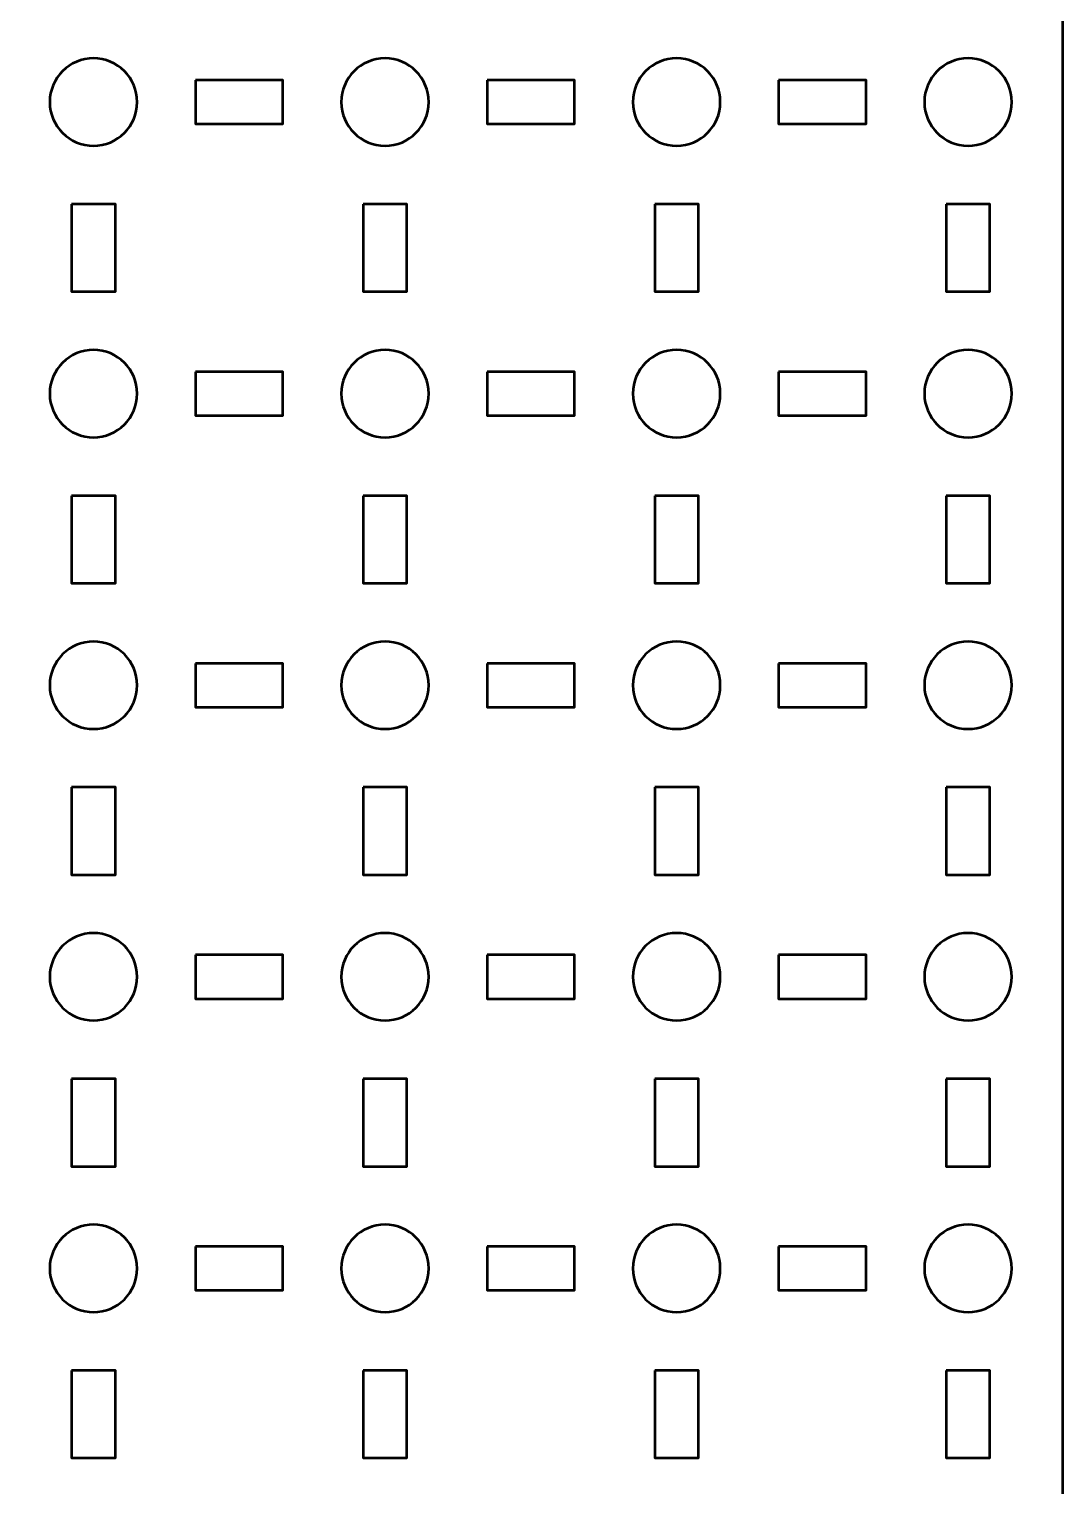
# Model space of a CAD drawing. Header units: centimetres. Extents: x -24.2 to 3.2, y -28.5 to 40.7.
# Drawn here: x -3.94 to 3.15, y -19.34 to -9.35 of the extents above; entities that cross this region are included whole.
import ezdxf

# ---------------------------------------------------------------- set-up
doc = ezdxf.new("R2010")
doc.units = ezdxf.units.CM
doc.header["$MEASUREMENT"] = 0
doc.layers.add('Layer 1', color=7, linetype='Continuous')

msp = doc.modelspace()

# ---------------------------------------------------------------- linework, layer by layer
at = {"layer": 'Layer 1', "lineweight": 53}
for points, knots in [([(-23.64992, -1.19999), (-23.64992, -1.19999), (2.65006, -1.19999), (2.65006, -1.19999), (2.65006, -1.19999), (2.92706, -1.19999), (3.15001, -1.42308), (3.15001, -1.70008), (3.15001, -1.70008), (3.15001, -1.70008), (3.15001, -28.00006), (3.15001, -28.00006), (3.15001, -28.00006), (3.15001, -28.27706), (2.92706, -28.50001), (2.65006, -28.50001), (2.65006, -28.50001), (2.65006, -28.50001), (-23.64992, -28.50001), (-23.64992, -28.50001), (-23.64992, -28.50001), (-23.92692, -28.50001), (-24.15001, -28.27706), (-24.15001, -28.00006), (-24.15001, -28.00006), (-24.15001, -28.00006), (-24.15001, -1.70008), (-24.15001, -1.70008), (-24.15001, -1.70008), (-24.15001, -1.42308), (-23.92692, -1.19999), (-23.64992, -1.19999)], [0, 0, 0, 0, 0.125, 0.125, 0.125, 0.125, 0.25, 0.25, 0.25, 0.25, 0.375, 0.375, 0.375, 0.375, 0.5, 0.5, 0.5, 0.5, 0.625, 0.625, 0.625, 0.625, 0.75, 0.75, 0.75, 0.75, 0.875, 0.875, 0.875, 0.875, 1, 1, 1, 1]), ([(-3.19999, -9.85006), (-3.19999, -10.01569), (-3.33433, -10.15007), (-3.49999, -10.15007), (-3.49999, -10.15007), (-3.66562, -10.15007), (-3.79999, -10.01569), (-3.79999, -9.85006), (-3.79999, -9.85006), (-3.79999, -9.68429), (-3.66562, -9.55006), (-3.49999, -9.55006), (-3.49999, -9.55006), (-3.33433, -9.55006), (-3.19999, -9.68429), (-3.19999, -9.85006)], [0, 0, 0, 0, 0.25, 0.25, 0.25, 0.25, 0.5, 0.5, 0.5, 0.5, 0.75, 0.75, 0.75, 0.75, 1, 1, 1, 1]), ([(-1.20002, -9.85006), (-1.20002, -10.01569), (-1.33425, -10.15007), (-1.50002, -10.15007), (-1.50002, -10.15007), (-1.66569, -10.15007), (-1.80002, -10.01569), (-1.80002, -9.85006), (-1.80002, -9.85006), (-1.80002, -9.68429), (-1.66569, -9.55006), (-1.50002, -9.55006), (-1.50002, -9.55006), (-1.33425, -9.55006), (-1.20002, -9.68429), (-1.20002, -9.85006)], [0, 0, 0, 0, 0.25, 0.25, 0.25, 0.25, 0.5, 0.5, 0.5, 0.5, 0.75, 0.75, 0.75, 0.75, 1, 1, 1, 1]), ([(0.80005, -9.85006), (0.80005, -10.01569), (0.66568, -10.15007), (0.50005, -10.15007), (0.50005, -10.15007), (0.33428, -10.15007), (0.20005, -10.01569), (0.20005, -9.85006), (0.20005, -9.85006), (0.20005, -9.68429), (0.33428, -9.55006), (0.50005, -9.55006), (0.50005, -9.55006), (0.66568, -9.55006), (0.80005, -9.68429), (0.80005, -9.85006)], [0, 0, 0, 0, 0.25, 0.25, 0.25, 0.25, 0.5, 0.5, 0.5, 0.5, 0.75, 0.75, 0.75, 0.75, 1, 1, 1, 1]), ([(2.79999, -9.85006), (2.79999, -10.01569), (2.66579, -10.15007), (2.49998, -10.15007), (2.49998, -10.15007), (2.33436, -10.15007), (2.20002, -10.01569), (2.20002, -9.85006), (2.20002, -9.85006), (2.20002, -9.68429), (2.33436, -9.55006), (2.49998, -9.55006), (2.49998, -9.55006), (2.66579, -9.55006), (2.79999, -9.68429), (2.79999, -9.85006)], [0, 0, 0, 0, 0.25, 0.25, 0.25, 0.25, 0.5, 0.5, 0.5, 0.5, 0.75, 0.75, 0.75, 0.75, 1, 1, 1, 1]), ([(-2.79994, -9.69999), (-2.79994, -9.69999), (-2.19993, -9.69999), (-2.19993, -9.69999), (-2.19993, -9.69999), (-2.19993, -9.69999), (-2.19993, -9.99999), (-2.19993, -9.99999), (-2.19993, -9.99999), (-2.19993, -9.99999), (-2.79994, -9.99999), (-2.79994, -9.99999), (-2.79994, -9.99999), (-2.79994, -9.99999), (-2.79994, -9.69999), (-2.79994, -9.69999)], [0, 0, 0, 0, 0.25, 0.25, 0.25, 0.25, 0.5, 0.5, 0.5, 0.5, 0.75, 0.75, 0.75, 0.75, 1, 1, 1, 1]), ([(-0.79997, -9.69999), (-0.79997, -9.69999), (-0.19997, -9.69999), (-0.19997, -9.69999), (-0.19997, -9.69999), (-0.19997, -9.69999), (-0.19997, -9.99999), (-0.19997, -9.99999), (-0.19997, -9.99999), (-0.19997, -9.99999), (-0.79997, -9.99999), (-0.79997, -9.99999), (-0.79997, -9.99999), (-0.79997, -9.99999), (-0.79997, -9.69999), (-0.79997, -9.69999)], [0, 0, 0, 0, 0.25, 0.25, 0.25, 0.25, 0.5, 0.5, 0.5, 0.5, 0.75, 0.75, 0.75, 0.75, 1, 1, 1, 1]), ([(1.2001, -9.69999), (1.2001, -9.69999), (1.80011, -9.69999), (1.80011, -9.69999), (1.80011, -9.69999), (1.80011, -9.69999), (1.80011, -9.99999), (1.80011, -9.99999), (1.80011, -9.99999), (1.80011, -9.99999), (1.2001, -9.99999), (1.2001, -9.99999), (1.2001, -9.99999), (1.2001, -9.99999), (1.2001, -9.69999), (1.2001, -9.69999)], [0, 0, 0, 0, 0.25, 0.25, 0.25, 0.25, 0.5, 0.5, 0.5, 0.5, 0.75, 0.75, 0.75, 0.75, 1, 1, 1, 1]), ([(-3.64992, -10.54997), (-3.64992, -10.54997), (-3.34992, -10.54997), (-3.34992, -10.54997), (-3.34992, -10.54997), (-3.34992, -10.54997), (-3.34992, -11.14998), (-3.34992, -11.14998), (-3.34992, -11.14998), (-3.34992, -11.14998), (-3.64992, -11.14998), (-3.64992, -11.14998), (-3.64992, -11.14998), (-3.64992, -11.14998), (-3.64992, -10.54997), (-3.64992, -10.54997)], [0, 0, 0, 0, 0.25, 0.25, 0.25, 0.25, 0.5, 0.5, 0.5, 0.5, 0.75, 0.75, 0.75, 0.75, 1, 1, 1, 1]), ([(-1.64995, -10.54997), (-1.64995, -10.54997), (-1.34995, -10.54997), (-1.34995, -10.54997), (-1.34995, -10.54997), (-1.34995, -10.54997), (-1.34995, -11.14998), (-1.34995, -11.14998), (-1.34995, -11.14998), (-1.34995, -11.14998), (-1.64995, -11.14998), (-1.64995, -11.14998), (-1.64995, -11.14998), (-1.64995, -11.14998), (-1.64995, -10.54997), (-1.64995, -10.54997)], [0, 0, 0, 0, 0.25, 0.25, 0.25, 0.25, 0.5, 0.5, 0.5, 0.5, 0.75, 0.75, 0.75, 0.75, 1, 1, 1, 1]), ([(0.34998, -10.54997), (0.34998, -10.54997), (0.64998, -10.54997), (0.64998, -10.54997), (0.64998, -10.54997), (0.64998, -10.54997), (0.64998, -11.14998), (0.64998, -11.14998), (0.64998, -11.14998), (0.64998, -11.14998), (0.34998, -11.14998), (0.34998, -11.14998), (0.34998, -11.14998), (0.34998, -11.14998), (0.34998, -10.54997), (0.34998, -10.54997)], [0, 0, 0, 0, 0.25, 0.25, 0.25, 0.25, 0.5, 0.5, 0.5, 0.5, 0.75, 0.75, 0.75, 0.75, 1, 1, 1, 1]), ([(2.35005, -10.54997), (2.35005, -10.54997), (2.65006, -10.54997), (2.65006, -10.54997), (2.65006, -10.54997), (2.65006, -10.54997), (2.65006, -11.14998), (2.65006, -11.14998), (2.65006, -11.14998), (2.65006, -11.14998), (2.35005, -11.14998), (2.35005, -11.14998), (2.35005, -11.14998), (2.35005, -11.14998), (2.35005, -10.54997), (2.35005, -10.54997)], [0, 0, 0, 0, 0.25, 0.25, 0.25, 0.25, 0.5, 0.5, 0.5, 0.5, 0.75, 0.75, 0.75, 0.75, 1, 1, 1, 1]), ([(-3.19999, -11.85003), (-3.19999, -12.01566), (-3.33433, -12.15), (-3.49999, -12.15), (-3.49999, -12.15), (-3.66562, -12.15), (-3.79999, -12.01566), (-3.79999, -11.85003), (-3.79999, -11.85003), (-3.79999, -11.68437), (-3.66562, -11.55003), (-3.49999, -11.55003), (-3.49999, -11.55003), (-3.33433, -11.55003), (-3.19999, -11.68437), (-3.19999, -11.85003)], [0, 0, 0, 0, 0.25, 0.25, 0.25, 0.25, 0.5, 0.5, 0.5, 0.5, 0.75, 0.75, 0.75, 0.75, 1, 1, 1, 1]), ([(-1.20002, -11.85003), (-1.20002, -12.01566), (-1.33425, -12.15), (-1.50002, -12.15), (-1.50002, -12.15), (-1.66569, -12.15), (-1.80002, -12.01566), (-1.80002, -11.85003), (-1.80002, -11.85003), (-1.80002, -11.68437), (-1.66569, -11.55003), (-1.50002, -11.55003), (-1.50002, -11.55003), (-1.33425, -11.55003), (-1.20002, -11.68437), (-1.20002, -11.85003)], [0, 0, 0, 0, 0.25, 0.25, 0.25, 0.25, 0.5, 0.5, 0.5, 0.5, 0.75, 0.75, 0.75, 0.75, 1, 1, 1, 1]), ([(0.80005, -11.85003), (0.80005, -12.01566), (0.66568, -12.15), (0.50005, -12.15), (0.50005, -12.15), (0.33428, -12.15), (0.20005, -12.01566), (0.20005, -11.85003), (0.20005, -11.85003), (0.20005, -11.68437), (0.33428, -11.55003), (0.50005, -11.55003), (0.50005, -11.55003), (0.66568, -11.55003), (0.80005, -11.68437), (0.80005, -11.85003)], [0, 0, 0, 0, 0.25, 0.25, 0.25, 0.25, 0.5, 0.5, 0.5, 0.5, 0.75, 0.75, 0.75, 0.75, 1, 1, 1, 1]), ([(2.79999, -11.85003), (2.79999, -12.01566), (2.66579, -12.15), (2.49998, -12.15), (2.49998, -12.15), (2.33436, -12.15), (2.20002, -12.01566), (2.20002, -11.85003), (2.20002, -11.85003), (2.20002, -11.68437), (2.33436, -11.55003), (2.49998, -11.55003), (2.49998, -11.55003), (2.66579, -11.55003), (2.79999, -11.68437), (2.79999, -11.85003)], [0, 0, 0, 0, 0.25, 0.25, 0.25, 0.25, 0.5, 0.5, 0.5, 0.5, 0.75, 0.75, 0.75, 0.75, 1, 1, 1, 1]), ([(-2.79994, -11.7001), (-2.79994, -11.7001), (-2.19993, -11.7001), (-2.19993, -11.7001), (-2.19993, -11.7001), (-2.19993, -11.7001), (-2.19993, -12.0001), (-2.19993, -12.0001), (-2.19993, -12.0001), (-2.19993, -12.0001), (-2.79994, -12.0001), (-2.79994, -12.0001), (-2.79994, -12.0001), (-2.79994, -12.0001), (-2.79994, -11.7001), (-2.79994, -11.7001)], [0, 0, 0, 0, 0.25, 0.25, 0.25, 0.25, 0.5, 0.5, 0.5, 0.5, 0.75, 0.75, 0.75, 0.75, 1, 1, 1, 1]), ([(-0.79997, -11.7001), (-0.79997, -11.7001), (-0.19997, -11.7001), (-0.19997, -11.7001), (-0.19997, -11.7001), (-0.19997, -11.7001), (-0.19997, -12.0001), (-0.19997, -12.0001), (-0.19997, -12.0001), (-0.19997, -12.0001), (-0.79997, -12.0001), (-0.79997, -12.0001), (-0.79997, -12.0001), (-0.79997, -12.0001), (-0.79997, -11.7001), (-0.79997, -11.7001)], [0, 0, 0, 0, 0.25, 0.25, 0.25, 0.25, 0.5, 0.5, 0.5, 0.5, 0.75, 0.75, 0.75, 0.75, 1, 1, 1, 1]), ([(1.2001, -11.7001), (1.2001, -11.7001), (1.80011, -11.7001), (1.80011, -11.7001), (1.80011, -11.7001), (1.80011, -11.7001), (1.80011, -12.0001), (1.80011, -12.0001), (1.80011, -12.0001), (1.80011, -12.0001), (1.2001, -12.0001), (1.2001, -12.0001), (1.2001, -12.0001), (1.2001, -12.0001), (1.2001, -11.7001), (1.2001, -11.7001)], [0, 0, 0, 0, 0.25, 0.25, 0.25, 0.25, 0.5, 0.5, 0.5, 0.5, 0.75, 0.75, 0.75, 0.75, 1, 1, 1, 1]), ([(-3.64992, -12.55005), (-3.64992, -12.55005), (-3.34992, -12.55005), (-3.34992, -12.55005), (-3.34992, -12.55005), (-3.34992, -12.55005), (-3.34992, -13.15005), (-3.34992, -13.15005), (-3.34992, -13.15005), (-3.34992, -13.15005), (-3.64992, -13.15005), (-3.64992, -13.15005), (-3.64992, -13.15005), (-3.64992, -13.15005), (-3.64992, -12.55005), (-3.64992, -12.55005)], [0, 0, 0, 0, 0.25, 0.25, 0.25, 0.25, 0.5, 0.5, 0.5, 0.5, 0.75, 0.75, 0.75, 0.75, 1, 1, 1, 1]), ([(-1.64995, -12.55005), (-1.64995, -12.55005), (-1.34995, -12.55005), (-1.34995, -12.55005), (-1.34995, -12.55005), (-1.34995, -12.55005), (-1.34995, -13.15005), (-1.34995, -13.15005), (-1.34995, -13.15005), (-1.34995, -13.15005), (-1.64995, -13.15005), (-1.64995, -13.15005), (-1.64995, -13.15005), (-1.64995, -13.15005), (-1.64995, -12.55005), (-1.64995, -12.55005)], [0, 0, 0, 0, 0.25, 0.25, 0.25, 0.25, 0.5, 0.5, 0.5, 0.5, 0.75, 0.75, 0.75, 0.75, 1, 1, 1, 1]), ([(0.34998, -12.55005), (0.34998, -12.55005), (0.64998, -12.55005), (0.64998, -12.55005), (0.64998, -12.55005), (0.64998, -12.55005), (0.64998, -13.15005), (0.64998, -13.15005), (0.64998, -13.15005), (0.64998, -13.15005), (0.34998, -13.15005), (0.34998, -13.15005), (0.34998, -13.15005), (0.34998, -13.15005), (0.34998, -12.55005), (0.34998, -12.55005)], [0, 0, 0, 0, 0.25, 0.25, 0.25, 0.25, 0.5, 0.5, 0.5, 0.5, 0.75, 0.75, 0.75, 0.75, 1, 1, 1, 1]), ([(2.35005, -12.55005), (2.35005, -12.55005), (2.65006, -12.55005), (2.65006, -12.55005), (2.65006, -12.55005), (2.65006, -12.55005), (2.65006, -13.15005), (2.65006, -13.15005), (2.65006, -13.15005), (2.65006, -13.15005), (2.35005, -13.15005), (2.35005, -13.15005), (2.35005, -13.15005), (2.35005, -13.15005), (2.35005, -12.55005), (2.35005, -12.55005)], [0, 0, 0, 0, 0.25, 0.25, 0.25, 0.25, 0.5, 0.5, 0.5, 0.5, 0.75, 0.75, 0.75, 0.75, 1, 1, 1, 1]), ([(-3.19999, -13.8501), (-3.19999, -14.01573), (-3.33433, -14.15011), (-3.49999, -14.15011), (-3.49999, -14.15011), (-3.66562, -14.15011), (-3.79999, -14.01573), (-3.79999, -13.8501), (-3.79999, -13.8501), (-3.79999, -13.68433), (-3.66562, -13.5501), (-3.49999, -13.5501), (-3.49999, -13.5501), (-3.33433, -13.5501), (-3.19999, -13.68433), (-3.19999, -13.8501)], [0, 0, 0, 0, 0.25, 0.25, 0.25, 0.25, 0.5, 0.5, 0.5, 0.5, 0.75, 0.75, 0.75, 0.75, 1, 1, 1, 1]), ([(-1.20002, -13.8501), (-1.20002, -14.01573), (-1.33425, -14.15011), (-1.50002, -14.15011), (-1.50002, -14.15011), (-1.66569, -14.15011), (-1.80002, -14.01573), (-1.80002, -13.8501), (-1.80002, -13.8501), (-1.80002, -13.68433), (-1.66569, -13.5501), (-1.50002, -13.5501), (-1.50002, -13.5501), (-1.33425, -13.5501), (-1.20002, -13.68433), (-1.20002, -13.8501)], [0, 0, 0, 0, 0.25, 0.25, 0.25, 0.25, 0.5, 0.5, 0.5, 0.5, 0.75, 0.75, 0.75, 0.75, 1, 1, 1, 1]), ([(0.80005, -13.8501), (0.80005, -14.01573), (0.66568, -14.15011), (0.50005, -14.15011), (0.50005, -14.15011), (0.33428, -14.15011), (0.20005, -14.01573), (0.20005, -13.8501), (0.20005, -13.8501), (0.20005, -13.68433), (0.33428, -13.5501), (0.50005, -13.5501), (0.50005, -13.5501), (0.66568, -13.5501), (0.80005, -13.68433), (0.80005, -13.8501)], [0, 0, 0, 0, 0.25, 0.25, 0.25, 0.25, 0.5, 0.5, 0.5, 0.5, 0.75, 0.75, 0.75, 0.75, 1, 1, 1, 1]), ([(2.79999, -13.8501), (2.79999, -14.01573), (2.66579, -14.15011), (2.49998, -14.15011), (2.49998, -14.15011), (2.33436, -14.15011), (2.20002, -14.01573), (2.20002, -13.8501), (2.20002, -13.8501), (2.20002, -13.68433), (2.33436, -13.5501), (2.49998, -13.5501), (2.49998, -13.5501), (2.66579, -13.5501), (2.79999, -13.68433), (2.79999, -13.8501)], [0, 0, 0, 0, 0.25, 0.25, 0.25, 0.25, 0.5, 0.5, 0.5, 0.5, 0.75, 0.75, 0.75, 0.75, 1, 1, 1, 1]), ([(-2.79994, -13.70003), (-2.79994, -13.70003), (-2.19993, -13.70003), (-2.19993, -13.70003), (-2.19993, -13.70003), (-2.19993, -13.70003), (-2.19993, -14.00003), (-2.19993, -14.00003), (-2.19993, -14.00003), (-2.19993, -14.00003), (-2.79994, -14.00003), (-2.79994, -14.00003), (-2.79994, -14.00003), (-2.79994, -14.00003), (-2.79994, -13.70003), (-2.79994, -13.70003)], [0, 0, 0, 0, 0.25, 0.25, 0.25, 0.25, 0.5, 0.5, 0.5, 0.5, 0.75, 0.75, 0.75, 0.75, 1, 1, 1, 1]), ([(-0.79997, -13.70003), (-0.79997, -13.70003), (-0.19997, -13.70003), (-0.19997, -13.70003), (-0.19997, -13.70003), (-0.19997, -13.70003), (-0.19997, -14.00003), (-0.19997, -14.00003), (-0.19997, -14.00003), (-0.19997, -14.00003), (-0.79997, -14.00003), (-0.79997, -14.00003), (-0.79997, -14.00003), (-0.79997, -14.00003), (-0.79997, -13.70003), (-0.79997, -13.70003)], [0, 0, 0, 0, 0.25, 0.25, 0.25, 0.25, 0.5, 0.5, 0.5, 0.5, 0.75, 0.75, 0.75, 0.75, 1, 1, 1, 1]), ([(1.2001, -13.70003), (1.2001, -13.70003), (1.80011, -13.70003), (1.80011, -13.70003), (1.80011, -13.70003), (1.80011, -13.70003), (1.80011, -14.00003), (1.80011, -14.00003), (1.80011, -14.00003), (1.80011, -14.00003), (1.2001, -14.00003), (1.2001, -14.00003), (1.2001, -14.00003), (1.2001, -14.00003), (1.2001, -13.70003), (1.2001, -13.70003)], [0, 0, 0, 0, 0.25, 0.25, 0.25, 0.25, 0.5, 0.5, 0.5, 0.5, 0.75, 0.75, 0.75, 0.75, 1, 1, 1, 1]), ([(-3.64992, -14.55002), (-3.64992, -14.55002), (-3.34992, -14.55002), (-3.34992, -14.55002), (-3.34992, -14.55002), (-3.34992, -14.55002), (-3.34992, -15.15002), (-3.34992, -15.15002), (-3.34992, -15.15002), (-3.34992, -15.15002), (-3.64992, -15.15002), (-3.64992, -15.15002), (-3.64992, -15.15002), (-3.64992, -15.15002), (-3.64992, -14.55002), (-3.64992, -14.55002)], [0, 0, 0, 0, 0.25, 0.25, 0.25, 0.25, 0.5, 0.5, 0.5, 0.5, 0.75, 0.75, 0.75, 0.75, 1, 1, 1, 1]), ([(-1.64995, -14.55002), (-1.64995, -14.55002), (-1.34995, -14.55002), (-1.34995, -14.55002), (-1.34995, -14.55002), (-1.34995, -14.55002), (-1.34995, -15.15002), (-1.34995, -15.15002), (-1.34995, -15.15002), (-1.34995, -15.15002), (-1.64995, -15.15002), (-1.64995, -15.15002), (-1.64995, -15.15002), (-1.64995, -15.15002), (-1.64995, -14.55002), (-1.64995, -14.55002)], [0, 0, 0, 0, 0.25, 0.25, 0.25, 0.25, 0.5, 0.5, 0.5, 0.5, 0.75, 0.75, 0.75, 0.75, 1, 1, 1, 1]), ([(0.34998, -14.55002), (0.34998, -14.55002), (0.64998, -14.55002), (0.64998, -14.55002), (0.64998, -14.55002), (0.64998, -14.55002), (0.64998, -15.15002), (0.64998, -15.15002), (0.64998, -15.15002), (0.64998, -15.15002), (0.34998, -15.15002), (0.34998, -15.15002), (0.34998, -15.15002), (0.34998, -15.15002), (0.34998, -14.55002), (0.34998, -14.55002)], [0, 0, 0, 0, 0.25, 0.25, 0.25, 0.25, 0.5, 0.5, 0.5, 0.5, 0.75, 0.75, 0.75, 0.75, 1, 1, 1, 1]), ([(2.35005, -14.55002), (2.35005, -14.55002), (2.65006, -14.55002), (2.65006, -14.55002), (2.65006, -14.55002), (2.65006, -14.55002), (2.65006, -15.15002), (2.65006, -15.15002), (2.65006, -15.15002), (2.65006, -15.15002), (2.35005, -15.15002), (2.35005, -15.15002), (2.35005, -15.15002), (2.35005, -15.15002), (2.35005, -14.55002), (2.35005, -14.55002)], [0, 0, 0, 0, 0.25, 0.25, 0.25, 0.25, 0.5, 0.5, 0.5, 0.5, 0.75, 0.75, 0.75, 0.75, 1, 1, 1, 1]), ([(-3.19999, -15.85004), (-3.19999, -16.0157), (-3.33433, -16.15004), (-3.49999, -16.15004), (-3.49999, -16.15004), (-3.66562, -16.15004), (-3.79999, -16.0157), (-3.79999, -15.85004), (-3.79999, -15.85004), (-3.79999, -15.68441), (-3.66562, -15.55003), (-3.49999, -15.55003), (-3.49999, -15.55003), (-3.33433, -15.55003), (-3.19999, -15.68441), (-3.19999, -15.85004)], [0, 0, 0, 0, 0.25, 0.25, 0.25, 0.25, 0.5, 0.5, 0.5, 0.5, 0.75, 0.75, 0.75, 0.75, 1, 1, 1, 1]), ([(-1.20002, -15.85004), (-1.20002, -16.0157), (-1.33425, -16.15004), (-1.50002, -16.15004), (-1.50002, -16.15004), (-1.66569, -16.15004), (-1.80002, -16.0157), (-1.80002, -15.85004), (-1.80002, -15.85004), (-1.80002, -15.68441), (-1.66569, -15.55003), (-1.50002, -15.55003), (-1.50002, -15.55003), (-1.33425, -15.55003), (-1.20002, -15.68441), (-1.20002, -15.85004)], [0, 0, 0, 0, 0.25, 0.25, 0.25, 0.25, 0.5, 0.5, 0.5, 0.5, 0.75, 0.75, 0.75, 0.75, 1, 1, 1, 1]), ([(0.80005, -15.85004), (0.80005, -16.0157), (0.66568, -16.15004), (0.50005, -16.15004), (0.50005, -16.15004), (0.33428, -16.15004), (0.20005, -16.0157), (0.20005, -15.85004), (0.20005, -15.85004), (0.20005, -15.68441), (0.33428, -15.55003), (0.50005, -15.55003), (0.50005, -15.55003), (0.66568, -15.55003), (0.80005, -15.68441), (0.80005, -15.85004)], [0, 0, 0, 0, 0.25, 0.25, 0.25, 0.25, 0.5, 0.5, 0.5, 0.5, 0.75, 0.75, 0.75, 0.75, 1, 1, 1, 1]), ([(2.79999, -15.85004), (2.79999, -16.0157), (2.66579, -16.15004), (2.49998, -16.15004), (2.49998, -16.15004), (2.33436, -16.15004), (2.20002, -16.0157), (2.20002, -15.85004), (2.20002, -15.85004), (2.20002, -15.68441), (2.33436, -15.55003), (2.49998, -15.55003), (2.49998, -15.55003), (2.66579, -15.55003), (2.79999, -15.68441), (2.79999, -15.85004)], [0, 0, 0, 0, 0.25, 0.25, 0.25, 0.25, 0.5, 0.5, 0.5, 0.5, 0.75, 0.75, 0.75, 0.75, 1, 1, 1, 1]), ([(-2.79994, -15.69997), (-2.79994, -15.69997), (-2.19993, -15.69997), (-2.19993, -15.69997), (-2.19993, -15.69997), (-2.19993, -15.69997), (-2.19993, -15.99997), (-2.19993, -15.99997), (-2.19993, -15.99997), (-2.19993, -15.99997), (-2.79994, -15.99997), (-2.79994, -15.99997), (-2.79994, -15.99997), (-2.79994, -15.99997), (-2.79994, -15.69997), (-2.79994, -15.69997)], [0, 0, 0, 0, 0.25, 0.25, 0.25, 0.25, 0.5, 0.5, 0.5, 0.5, 0.75, 0.75, 0.75, 0.75, 1, 1, 1, 1]), ([(-0.79997, -15.69997), (-0.79997, -15.69997), (-0.19997, -15.69997), (-0.19997, -15.69997), (-0.19997, -15.69997), (-0.19997, -15.69997), (-0.19997, -15.99997), (-0.19997, -15.99997), (-0.19997, -15.99997), (-0.19997, -15.99997), (-0.79997, -15.99997), (-0.79997, -15.99997), (-0.79997, -15.99997), (-0.79997, -15.99997), (-0.79997, -15.69997), (-0.79997, -15.69997)], [0, 0, 0, 0, 0.25, 0.25, 0.25, 0.25, 0.5, 0.5, 0.5, 0.5, 0.75, 0.75, 0.75, 0.75, 1, 1, 1, 1]), ([(1.2001, -15.69997), (1.2001, -15.69997), (1.80011, -15.69997), (1.80011, -15.69997), (1.80011, -15.69997), (1.80011, -15.69997), (1.80011, -15.99997), (1.80011, -15.99997), (1.80011, -15.99997), (1.80011, -15.99997), (1.2001, -15.99997), (1.2001, -15.99997), (1.2001, -15.99997), (1.2001, -15.99997), (1.2001, -15.69997), (1.2001, -15.69997)], [0, 0, 0, 0, 0.25, 0.25, 0.25, 0.25, 0.5, 0.5, 0.5, 0.5, 0.75, 0.75, 0.75, 0.75, 1, 1, 1, 1]), ([(-3.64992, -16.55009), (-3.64992, -16.55009), (-3.34992, -16.55009), (-3.34992, -16.55009), (-3.34992, -16.55009), (-3.34992, -16.55009), (-3.34992, -17.15009), (-3.34992, -17.15009), (-3.34992, -17.15009), (-3.34992, -17.15009), (-3.64992, -17.15009), (-3.64992, -17.15009), (-3.64992, -17.15009), (-3.64992, -17.15009), (-3.64992, -16.55009), (-3.64992, -16.55009)], [0, 0, 0, 0, 0.25, 0.25, 0.25, 0.25, 0.5, 0.5, 0.5, 0.5, 0.75, 0.75, 0.75, 0.75, 1, 1, 1, 1]), ([(-1.64995, -16.55009), (-1.64995, -16.55009), (-1.34995, -16.55009), (-1.34995, -16.55009), (-1.34995, -16.55009), (-1.34995, -16.55009), (-1.34995, -17.15009), (-1.34995, -17.15009), (-1.34995, -17.15009), (-1.34995, -17.15009), (-1.64995, -17.15009), (-1.64995, -17.15009), (-1.64995, -17.15009), (-1.64995, -17.15009), (-1.64995, -16.55009), (-1.64995, -16.55009)], [0, 0, 0, 0, 0.25, 0.25, 0.25, 0.25, 0.5, 0.5, 0.5, 0.5, 0.75, 0.75, 0.75, 0.75, 1, 1, 1, 1]), ([(0.34998, -16.55009), (0.34998, -16.55009), (0.64998, -16.55009), (0.64998, -16.55009), (0.64998, -16.55009), (0.64998, -16.55009), (0.64998, -17.15009), (0.64998, -17.15009), (0.64998, -17.15009), (0.64998, -17.15009), (0.34998, -17.15009), (0.34998, -17.15009), (0.34998, -17.15009), (0.34998, -17.15009), (0.34998, -16.55009), (0.34998, -16.55009)], [0, 0, 0, 0, 0.25, 0.25, 0.25, 0.25, 0.5, 0.5, 0.5, 0.5, 0.75, 0.75, 0.75, 0.75, 1, 1, 1, 1]), ([(2.35005, -16.55009), (2.35005, -16.55009), (2.65006, -16.55009), (2.65006, -16.55009), (2.65006, -16.55009), (2.65006, -16.55009), (2.65006, -17.15009), (2.65006, -17.15009), (2.65006, -17.15009), (2.65006, -17.15009), (2.35005, -17.15009), (2.35005, -17.15009), (2.35005, -17.15009), (2.35005, -17.15009), (2.35005, -16.55009), (2.35005, -16.55009)], [0, 0, 0, 0, 0.25, 0.25, 0.25, 0.25, 0.5, 0.5, 0.5, 0.5, 0.75, 0.75, 0.75, 0.75, 1, 1, 1, 1]), ([(-3.19999, -17.85), (-3.19999, -18.01577), (-3.33433, -18.15001), (-3.49999, -18.15001), (-3.49999, -18.15001), (-3.66562, -18.15001), (-3.79999, -18.01577), (-3.79999, -17.85), (-3.79999, -17.85), (-3.79999, -17.68434), (-3.66562, -17.55), (-3.49999, -17.55), (-3.49999, -17.55), (-3.33433, -17.55), (-3.19999, -17.68434), (-3.19999, -17.85)], [0, 0, 0, 0, 0.25, 0.25, 0.25, 0.25, 0.5, 0.5, 0.5, 0.5, 0.75, 0.75, 0.75, 0.75, 1, 1, 1, 1]), ([(-1.20002, -17.85), (-1.20002, -18.01577), (-1.33425, -18.15001), (-1.50002, -18.15001), (-1.50002, -18.15001), (-1.66569, -18.15001), (-1.80002, -18.01577), (-1.80002, -17.85), (-1.80002, -17.85), (-1.80002, -17.68434), (-1.66569, -17.55), (-1.50002, -17.55), (-1.50002, -17.55), (-1.33425, -17.55), (-1.20002, -17.68434), (-1.20002, -17.85)], [0, 0, 0, 0, 0.25, 0.25, 0.25, 0.25, 0.5, 0.5, 0.5, 0.5, 0.75, 0.75, 0.75, 0.75, 1, 1, 1, 1]), ([(0.80005, -17.85), (0.80005, -18.01577), (0.66568, -18.15001), (0.50005, -18.15001), (0.50005, -18.15001), (0.33428, -18.15001), (0.20005, -18.01577), (0.20005, -17.85), (0.20005, -17.85), (0.20005, -17.68434), (0.33428, -17.55), (0.50005, -17.55), (0.50005, -17.55), (0.66568, -17.55), (0.80005, -17.68434), (0.80005, -17.85)], [0, 0, 0, 0, 0.25, 0.25, 0.25, 0.25, 0.5, 0.5, 0.5, 0.5, 0.75, 0.75, 0.75, 0.75, 1, 1, 1, 1]), ([(2.79999, -17.85), (2.79999, -18.01577), (2.66579, -18.15001), (2.49998, -18.15001), (2.49998, -18.15001), (2.33436, -18.15001), (2.20002, -18.01577), (2.20002, -17.85), (2.20002, -17.85), (2.20002, -17.68434), (2.33436, -17.55), (2.49998, -17.55), (2.49998, -17.55), (2.66579, -17.55), (2.79999, -17.68434), (2.79999, -17.85)], [0, 0, 0, 0, 0.25, 0.25, 0.25, 0.25, 0.5, 0.5, 0.5, 0.5, 0.75, 0.75, 0.75, 0.75, 1, 1, 1, 1]), ([(-2.79994, -17.70007), (-2.79994, -17.70007), (-2.19993, -17.70007), (-2.19993, -17.70007), (-2.19993, -17.70007), (-2.19993, -17.70007), (-2.19993, -18.00008), (-2.19993, -18.00008), (-2.19993, -18.00008), (-2.19993, -18.00008), (-2.79994, -18.00008), (-2.79994, -18.00008), (-2.79994, -18.00008), (-2.79994, -18.00008), (-2.79994, -17.70007), (-2.79994, -17.70007)], [0, 0, 0, 0, 0.25, 0.25, 0.25, 0.25, 0.5, 0.5, 0.5, 0.5, 0.75, 0.75, 0.75, 0.75, 1, 1, 1, 1]), ([(-0.79997, -17.70007), (-0.79997, -17.70007), (-0.19997, -17.70007), (-0.19997, -17.70007), (-0.19997, -17.70007), (-0.19997, -17.70007), (-0.19997, -18.00008), (-0.19997, -18.00008), (-0.19997, -18.00008), (-0.19997, -18.00008), (-0.79997, -18.00008), (-0.79997, -18.00008), (-0.79997, -18.00008), (-0.79997, -18.00008), (-0.79997, -17.70007), (-0.79997, -17.70007)], [0, 0, 0, 0, 0.25, 0.25, 0.25, 0.25, 0.5, 0.5, 0.5, 0.5, 0.75, 0.75, 0.75, 0.75, 1, 1, 1, 1]), ([(1.2001, -17.70007), (1.2001, -17.70007), (1.80011, -17.70007), (1.80011, -17.70007), (1.80011, -17.70007), (1.80011, -17.70007), (1.80011, -18.00008), (1.80011, -18.00008), (1.80011, -18.00008), (1.80011, -18.00008), (1.2001, -18.00008), (1.2001, -18.00008), (1.2001, -18.00008), (1.2001, -18.00008), (1.2001, -17.70007), (1.2001, -17.70007)], [0, 0, 0, 0, 0.25, 0.25, 0.25, 0.25, 0.5, 0.5, 0.5, 0.5, 0.75, 0.75, 0.75, 0.75, 1, 1, 1, 1]), ([(-3.64992, -18.55002), (-3.64992, -18.55002), (-3.34992, -18.55002), (-3.34992, -18.55002), (-3.34992, -18.55002), (-3.34992, -18.55002), (-3.34992, -19.15003), (-3.34992, -19.15003), (-3.34992, -19.15003), (-3.34992, -19.15003), (-3.64992, -19.15003), (-3.64992, -19.15003), (-3.64992, -19.15003), (-3.64992, -19.15003), (-3.64992, -18.55002), (-3.64992, -18.55002)], [0, 0, 0, 0, 0.25, 0.25, 0.25, 0.25, 0.5, 0.5, 0.5, 0.5, 0.75, 0.75, 0.75, 0.75, 1, 1, 1, 1]), ([(-1.64995, -18.55002), (-1.64995, -18.55002), (-1.34995, -18.55002), (-1.34995, -18.55002), (-1.34995, -18.55002), (-1.34995, -18.55002), (-1.34995, -19.15003), (-1.34995, -19.15003), (-1.34995, -19.15003), (-1.34995, -19.15003), (-1.64995, -19.15003), (-1.64995, -19.15003), (-1.64995, -19.15003), (-1.64995, -19.15003), (-1.64995, -18.55002), (-1.64995, -18.55002)], [0, 0, 0, 0, 0.25, 0.25, 0.25, 0.25, 0.5, 0.5, 0.5, 0.5, 0.75, 0.75, 0.75, 0.75, 1, 1, 1, 1]), ([(0.34998, -18.55002), (0.34998, -18.55002), (0.64998, -18.55002), (0.64998, -18.55002), (0.64998, -18.55002), (0.64998, -18.55002), (0.64998, -19.15003), (0.64998, -19.15003), (0.64998, -19.15003), (0.64998, -19.15003), (0.34998, -19.15003), (0.34998, -19.15003), (0.34998, -19.15003), (0.34998, -19.15003), (0.34998, -18.55002), (0.34998, -18.55002)], [0, 0, 0, 0, 0.25, 0.25, 0.25, 0.25, 0.5, 0.5, 0.5, 0.5, 0.75, 0.75, 0.75, 0.75, 1, 1, 1, 1]), ([(2.35005, -18.55002), (2.35005, -18.55002), (2.65006, -18.55002), (2.65006, -18.55002), (2.65006, -18.55002), (2.65006, -18.55002), (2.65006, -19.15003), (2.65006, -19.15003), (2.65006, -19.15003), (2.65006, -19.15003), (2.35005, -19.15003), (2.35005, -19.15003), (2.35005, -19.15003), (2.35005, -19.15003), (2.35005, -18.55002), (2.35005, -18.55002)], [0, 0, 0, 0, 0.25, 0.25, 0.25, 0.25, 0.5, 0.5, 0.5, 0.5, 0.75, 0.75, 0.75, 0.75, 1, 1, 1, 1])]:
    msp.add_open_spline(points, degree=3, knots=knots, dxfattribs=at)

doc.saveas('drawing.dxf')
